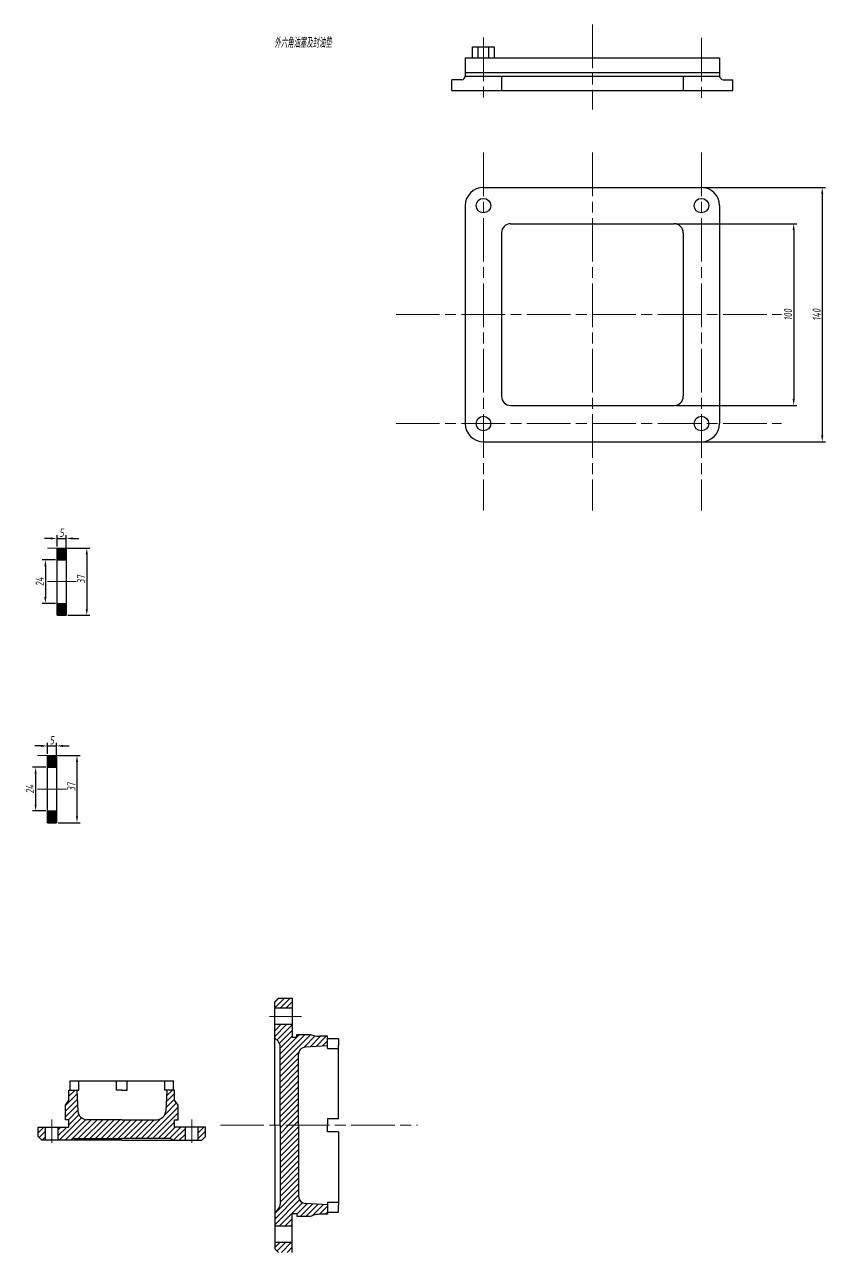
# Model space of a CAD drawing. Extents: x -500 to 7960, y -6170 to 1582.
# Drawn here: x 487 to 928, y -4844 to -4168 of the extents above; entities that cross this region are included whole.
import ezdxf

# ---------------------------------------------------------------- set-up
doc = ezdxf.new("R2010")
doc.units = 0
doc.linetypes.add('ACAD_ISO08W100', pattern=[36, 24, -3, 6, -3])
doc.layers.get('Defpoints').update_dxf_attribs({"linetype": 'CONTINUOUS'})
for name, color, linetype, lineweight in [('zhongxin', 1, 'ACAD_ISO08W100', 9), ('标注', 5, 'CONTINUOUS', 9), ('粗实线', 7, 'CONTINUOUS', 25), ('细实线 波浪线', 3, 'CONTINUOUS', 9)]:
    doc.layers.add(name, color=color, linetype=linetype, lineweight=lineweight)
doc.styles.get("Standard").update_dxf_attribs({"font": 'gbenor.shx', "width": 0.7, "oblique": 7, "height": 10, "bigfont": 'gbcbig.shx'})
doc.dimstyles.new('GB-35', dxfattribs={"dimtxt": 4.5, "dimasz": 3.5, "dimexe": 1.75, "dimexo": 0.875, "dimgap": 0.875, "dimtad": 1, "dimdsep": 46, "dimtxsty": 'Standard', "dimcen": 3.5, "dimadec": 0, "dimazin": 0, "dimtfac": 0.7, "dimtmove": 0, "dimatfit": 3, "dimfxl": 1, "dimtzin": 0, "dimarcsym": 0})
pattern_1 = [(45, (-453.9587, -4606.7236), (-1.571545, 1.571545), [])]

# ---------------------------------------------------------------- blocks, each defined once
blk = doc.blocks.new('*D74')
at = {"layer": 'Defpoints', "color": 0, "transparency": 16777216}
for p in [(504.62, -4570.87), (504.62, -4607.87), (515.9, -4607.87)]:
    blk.add_point(p, dxfattribs=at)
at = {"layer": '标注', "color": 0, "lineweight": -2, "transparency": 16777216}
for p, q in [((505.49, -4570.87), (517.65, -4570.87)), ((515.9, -4574.37), (515.9, -4604.37)), ((505.49, -4607.87), (517.65, -4607.87))]:
    blk.add_line(p, q, dxfattribs=at)
at = {"layer": '标注', "color": 0, "transparency": 16777216}
for points in [[(515.32, -4574.37), (516.48, -4574.37), (515.9, -4570.87)], [(515.32, -4604.37), (516.48, -4604.37), (515.9, -4607.87)]]:
    blk.add_solid(points, dxfattribs=at)
at = {"layer": '标注', "color": 0, "transparency": 16777216, "insert": (512.77, -4588.12), "char_height": 4.5, "attachment_point": 5, "rotation": 90}
blk.add_mtext('37', dxfattribs=at)
blk = doc.blocks.new('*D75')
at = {"layer": 'Defpoints', "color": 0, "transparency": 16777216}
for p in [(504.62, -4565.61), (499.62, -4570.87), (504.62, -4573.37)]:
    blk.add_point(p, dxfattribs=at)
at = {"layer": '标注', "color": 0, "lineweight": -2, "transparency": 16777216}
for p, q in [((496.12, -4565.61), (492.62, -4565.61)), ((499.62, -4570), (499.62, -4563.86)), ((499.62, -4565.61), (504.62, -4565.61)), ((504.62, -4572.5), (504.62, -4563.86)), ((508.12, -4565.61), (511.62, -4565.61))]:
    blk.add_line(p, q, dxfattribs=at)
at = {"layer": '标注', "color": 0, "transparency": 16777216}
for points in [[(496.12, -4565.02), (496.12, -4566.19), (499.62, -4565.61)], [(508.12, -4565.02), (508.12, -4566.19), (504.62, -4565.61)]]:
    blk.add_solid(points, dxfattribs=at)
at = {"layer": '标注', "color": 0, "transparency": 16777216, "insert": (502.12, -4562.48), "char_height": 4.5, "attachment_point": 5}
blk.add_mtext('5', dxfattribs=at)
blk = doc.blocks.new('*D76')
at = {"layer": 'Defpoints', "color": 0, "transparency": 16777216}
for p in [(499.62, -4577.37), (493.13, -4601.37), (499.62, -4601.37)]:
    blk.add_point(p, dxfattribs=at)
at = {"layer": '标注', "color": 0, "lineweight": -2, "transparency": 16777216}
for p, q in [((498.74, -4577.37), (491.38, -4577.37)), ((493.13, -4580.87), (493.13, -4597.87)), ((498.74, -4601.37), (491.38, -4601.37))]:
    blk.add_line(p, q, dxfattribs=at)
at = {"layer": '标注', "color": 0, "transparency": 16777216}
for points in [[(492.55, -4580.87), (493.72, -4580.87), (493.13, -4577.37)], [(492.55, -4597.87), (493.72, -4597.87), (493.13, -4601.37)]]:
    blk.add_solid(points, dxfattribs=at)
at = {"layer": '标注', "color": 0, "transparency": 16777216, "insert": (490.01, -4589.37), "char_height": 4.5, "attachment_point": 5, "rotation": 90}
blk.add_mtext('24', dxfattribs=at)
blk = doc.blocks.new('*D96')
at = {"layer": 'Defpoints', "color": 0, "transparency": 16777216}
for p in [(510, -4456.64), (510, -4493.64), (521.29, -4493.64)]:
    blk.add_point(p, dxfattribs=at)
at = {"layer": '标注', "color": 0, "lineweight": -2, "transparency": 16777216}
for p, q in [((510.88, -4456.64), (523.04, -4456.64)), ((521.29, -4460.14), (521.29, -4490.14)), ((510.88, -4493.64), (523.04, -4493.64))]:
    blk.add_line(p, q, dxfattribs=at)
at = {"layer": '标注', "color": 0, "transparency": 16777216}
for points in [[(520.7, -4460.14), (521.87, -4460.14), (521.29, -4456.64)], [(520.7, -4490.14), (521.87, -4490.14), (521.29, -4493.64)]]:
    blk.add_solid(points, dxfattribs=at)
at = {"layer": '标注', "color": 0, "transparency": 16777216, "insert": (518.16, -4473.89), "char_height": 4.5, "attachment_point": 5, "rotation": 90}
blk.add_mtext('37', dxfattribs=at)
blk = doc.blocks.new('*D97')
at = {"layer": 'Defpoints', "color": 0, "transparency": 16777216}
for p in [(510, -4451.38), (505, -4456.64), (510, -4459.14)]:
    blk.add_point(p, dxfattribs=at)
at = {"layer": '标注', "color": 0, "lineweight": -2, "transparency": 16777216}
for p, q in [((501.5, -4451.38), (498, -4451.38)), ((505, -4455.77), (505, -4449.63)), ((505, -4451.38), (510, -4451.38)), ((510, -4458.27), (510, -4449.63)), ((513.5, -4451.38), (517, -4451.38))]:
    blk.add_line(p, q, dxfattribs=at)
at = {"layer": '标注', "color": 0, "transparency": 16777216}
for points in [[(501.5, -4450.8), (501.5, -4451.96), (505, -4451.38)], [(513.5, -4450.8), (513.5, -4451.96), (510, -4451.38)]]:
    blk.add_solid(points, dxfattribs=at)
at = {"layer": '标注', "color": 0, "transparency": 16777216, "insert": (507.5, -4448.25), "char_height": 4.5, "attachment_point": 5}
blk.add_mtext('5', dxfattribs=at)
blk = doc.blocks.new('*D98')
at = {"layer": 'Defpoints', "color": 0, "transparency": 16777216}
for p in [(505, -4463.14), (498.52, -4487.14), (505, -4487.14)]:
    blk.add_point(p, dxfattribs=at)
at = {"layer": '标注', "color": 0, "lineweight": -2, "transparency": 16777216}
for p, q in [((504.13, -4463.14), (496.77, -4463.14)), ((498.52, -4466.64), (498.52, -4483.64)), ((504.13, -4487.14), (496.77, -4487.14))]:
    blk.add_line(p, q, dxfattribs=at)
at = {"layer": '标注', "color": 0, "transparency": 16777216}
for points in [[(497.94, -4466.64), (499.1, -4466.64), (498.52, -4463.14)], [(497.94, -4483.64), (499.1, -4483.64), (498.52, -4487.14)]]:
    blk.add_solid(points, dxfattribs=at)
at = {"layer": '标注', "color": 0, "transparency": 16777216, "insert": (495.4, -4475.14), "char_height": 4.5, "attachment_point": 5, "rotation": 90}
blk.add_mtext('24', dxfattribs=at)
blk = doc.blocks.new('*D185')
at = {"layer": 'Defpoints', "color": 0, "transparency": 16777216}
for p in [(859.57, -4258.11), (859.57, -4398.11), (926.05, -4398.11)]:
    blk.add_point(p, dxfattribs=at)
at = {"layer": '标注', "color": 0, "lineweight": -2, "transparency": 16777216}
for p, q in [((860.44, -4258.11), (927.8, -4258.11)), ((926.05, -4261.61), (926.05, -4394.61)), ((860.44, -4398.11), (927.8, -4398.11))]:
    blk.add_line(p, q, dxfattribs=at)
at = {"layer": '标注', "color": 0, "transparency": 16777216}
for points in [[(925.46, -4261.61), (926.63, -4261.61), (926.05, -4258.11)], [(925.46, -4394.61), (926.63, -4394.61), (926.05, -4398.11)]]:
    blk.add_solid(points, dxfattribs=at)
at = {"layer": '标注', "color": 0, "transparency": 16777216, "insert": (922.92, -4328.11), "char_height": 4.5, "attachment_point": 5, "rotation": 90}
blk.add_mtext('140', dxfattribs=at)
blk = doc.blocks.new('*D186')
at = {"layer": 'Defpoints', "color": 0, "transparency": 16777216}
for p in [(844.57, -4278.11), (844.57, -4378.11), (910.33, -4378.11)]:
    blk.add_point(p, dxfattribs=at)
at = {"layer": '标注', "color": 0, "lineweight": -2, "transparency": 16777216}
for p, q in [((845.44, -4278.11), (912.08, -4278.11)), ((910.33, -4281.61), (910.33, -4374.61)), ((845.44, -4378.11), (912.08, -4378.11))]:
    blk.add_line(p, q, dxfattribs=at)
at = {"layer": '标注', "color": 0, "transparency": 16777216}
for points in [[(909.75, -4281.61), (910.92, -4281.61), (910.33, -4278.11)], [(909.75, -4374.61), (910.92, -4374.61), (910.33, -4378.11)]]:
    blk.add_solid(points, dxfattribs=at)
at = {"layer": '标注', "color": 0, "transparency": 16777216, "insert": (907.21, -4328.11), "char_height": 4.5, "attachment_point": 5, "rotation": 90}
blk.add_mtext('100', dxfattribs=at)

msp = doc.modelspace()

# ---------------------------------------------------------------- hatches: boundary and pattern name
at = {"layer": '细实线 波浪线'}
h = msp.add_hatch(dxfattribs=at)
h.set_pattern_fill('ANSI37', color=256, scale=0.2, angle=90)
h.set_pattern_definition([(135, (-2238.6209, -4787.1652), (-0.4490128, -0.4490128), []), (225, (-2238.6209, -4787.1652), (0.4490128, -0.4490128), [])])
h.paths.add_polyline_path([(510.051, -4456.644), (505.051, -4456.644), (505.004, -4463.144), (510.004, -4463.144)])
h.paths.add_polyline_path([(510.004, -4487.144), (505.004, -4487.144), (505.004, -4493.644), (510.004, -4493.644)])
h = msp.add_hatch(dxfattribs=at)
h.set_pattern_fill('ANSI37', color=256, scale=0.2, angle=90)
h.set_pattern_definition([(135, (-2244.0073, -4901.3935), (-0.4490128, -0.4490128), []), (225, (-2244.0073, -4901.3935), (0.4490128, -0.4490128), [])])
h.paths.add_polyline_path([(504.665, -4570.872), (499.665, -4570.872), (499.618, -4577.372), (504.618, -4577.372)])
h.paths.add_polyline_path([(504.618, -4601.372), (499.618, -4601.372), (499.618, -4607.872), (504.618, -4607.872)])
h = msp.add_hatch(dxfattribs=at)
h.set_pattern_fill('ANSI31', color=256, scale=0.7)
h.set_pattern_definition(pattern_1)
h.paths.add_polyline_path([(626.735, -4704.5), (624.735, -4706.5), (624.735, -4710), (634.335, -4710), (634.335, -4704.5)])
h.paths.add_polyline_path([(627.735, -4774.5), (637.875, -4774.5), (637.875, -4735.399, -0.3996556), (641.675, -4731.404), (653.773, -4730.8), (653.773, -4725.5), (649.471, -4725.5, -0.0713178), (646.1, -4725.016), (644.335, -4724.5), (636.87, -4724.5), (636.87, -4725.997), (634.335, -4725.997), (634.335, -4719), (624.735, -4719), (624.735, -4726.5), (626.529, -4728.251, -0.2020351), (627.735, -4731.113)])
h = msp.add_hatch(dxfattribs=at)
h.set_pattern_fill('ANSI31', color=256, scale=0.7)
h.set_pattern_definition([(45, (-731.5755, -4826.0896), (-1.571545, 1.571545), [])])
h.paths.add_polyline_path([(540.562, -4771.393), (521.384, -4771.393, -0.3996556), (516.391, -4766.642), (515.812, -4755.064), (511.497, -4755.064), (511.497, -4760.613), (509.562, -4763.393), (509.562, -4771.393), (511.497, -4771.393), (511.497, -4775.502), (505.562, -4775.502), (505.562, -4782.702), (512.562, -4782.702), (512.82, -4782.401, -0.2189958), (514.339, -4781.702), (540.562, -4781.702)])
h.paths.add_polyline_path([(575.562, -4775.502), (569.626, -4775.502), (569.626, -4771.393), (571.562, -4771.393), (571.562, -4763.393), (569.626, -4760.613), (569.626, -4755.064), (565.312, -4755.064), (564.733, -4766.642, -0.3996556), (559.739, -4771.393), (540.562, -4771.393), (540.562, -4781.702), (566.785, -4781.702, -0.2189958), (568.304, -4782.401), (568.562, -4782.702), (575.562, -4782.702)])
h.paths.add_polyline_path([(586.562, -4775.502), (582.562, -4775.502), (582.562, -4782.702), (584.562, -4782.702), (586.562, -4780.702)])
h.paths.add_polyline_path([(498.562, -4775.502), (494.562, -4775.502), (494.562, -4780.702), (496.562, -4782.702), (498.562, -4782.702)])
h = msp.add_hatch(dxfattribs=at)
h.set_pattern_fill('ANSI31', color=256, scale=0.7)
h.set_pattern_definition(pattern_1)
h.paths.add_polyline_path([(634.335, -4844.5), (626.735, -4844.5), (624.735, -4842.5), (624.735, -4839), (634.335, -4839)])
h.paths.add_polyline_path([(637.875, -4813.6, 0.3996556), (641.675, -4817.595), (653.773, -4818.2), (653.773, -4823.5), (649.471, -4823.5, 0.0713178), (646.1, -4823.983), (644.335, -4824.5), (636.87, -4824.5), (636.87, -4823.002), (634.335, -4823.002), (634.335, -4830), (624.735, -4830), (624.735, -4822.5), (626.529, -4820.748, 0.2020351), (627.735, -4817.886), (627.735, -4774.5), (637.875, -4774.5)])

# ---------------------------------------------------------------- linework, layer by layer
at = {"layer": 'zhongxin'}
for p, q in [((799.569, -4168.421), (799.569, -4215.176)), ((739.569, -4175.553), (739.569, -4209.307)), ((859.569, -4175.737), (859.569, -4209.307)), ((739.569, -4238.95), (739.569, -4435.986)), ((799.569, -4238.95), (799.569, -4435.986)), ((859.569, -4238.95), (859.569, -4435.986)), ((691.473, -4328.114), (903.611, -4328.114)), ((691.473, -4388.114), (903.611, -4388.114)), ((499.618, -4456.644), (515.485, -4456.644)), ((499.618, -4475.144), (515.485, -4475.144)), ((494.232, -4570.872), (510.099, -4570.872)), ((494.232, -4589.372), (510.099, -4589.372)), ((621.804, -4714.5), (639.472, -4714.5)), ((502.062, -4784.172), (502.062, -4771.233)), ((579.062, -4784.172), (579.062, -4771.233)), ((594.823, -4774.5), (703.327, -4774.5))]:
    msp.add_line(p, q, dxfattribs=at)
at = {"layer": '粗实线'}
for p, q in [((733.569, -4180.777), (745.569, -4180.777)), ((733.569, -4186.777), (733.569, -4180.777)), ((736.569, -4180.777), (736.569, -4186.777)), ((742.569, -4186.777), (742.569, -4180.777)), ((745.569, -4180.777), (745.569, -4186.777)), ((729.569, -4186.777), (869.569, -4186.777)), ((729.569, -4186.777), (729.569, -4196.777)), ((869.569, -4186.777), (869.569, -4196.777)), ((729.569, -4194.777), (869.569, -4194.777)), ((729.569, -4196.777), (869.569, -4196.777)), ((749.569, -4196.777), (749.569, -4204.777)), ((849.569, -4196.777), (849.569, -4204.777)), ((722.239, -4204.777), (722.239, -4198.777)), ((727.569, -4198.777), (722.239, -4198.777)), ((722.239, -4204.777), (876.899, -4204.777)), ((871.569, -4198.777), (876.899, -4198.777)), ((876.899, -4204.777), (876.899, -4198.777)), ((739.569, -4258.114), (859.569, -4258.114)), ((739.569, -4258.114), (859.569, -4258.114)), ((729.569, -4268.114), (729.569, -4388.114)), ((869.569, -4268.114), (869.569, -4388.114)), ((754.569, -4278.114), (844.569, -4278.114)), ((749.569, -4283.114), (749.569, -4373.114)), ((849.569, -4283.114), (849.569, -4373.114)), ((754.569, -4378.114), (844.569, -4378.114)), ((739.569, -4398.114), (859.569, -4398.114)), ((505.004, -4493.644), (505.004, -4456.644)), ((505.004, -4456.644), (510.004, -4456.644)), ((510.004, -4456.644), (510.004, -4493.644)), ((505.004, -4463.144), (510.004, -4463.144)), ((505.004, -4487.144), (510.004, -4487.144)), ((505.004, -4493.644), (510.004, -4493.644)), ((499.618, -4607.872), (499.618, -4570.872)), ((499.618, -4570.872), (504.618, -4570.872)), ((504.618, -4570.872), (504.618, -4607.872)), ((499.618, -4577.372), (504.618, -4577.372)), ((499.618, -4601.372), (504.618, -4601.372)), ((499.618, -4607.872), (504.618, -4607.872)), ((624.735, -4706.5), (626.735, -4704.5)), ((626.735, -4704.5), (634.335, -4704.5)), ((634.335, -4704.5), (634.335, -4725.997)), ((624.735, -4774.5), (624.735, -4706.5)), ((634.335, -4710), (624.735, -4710)), ((634.335, -4719), (624.735, -4719)), ((636.87, -4725.997), (636.87, -4724.5)), ((636.87, -4724.5), (644.335, -4724.5)), ((644.335, -4724.5), (646.1, -4725.016)), ((653.773, -4725.5), (649.471, -4725.5)), ((653.773, -4732.217), (653.773, -4725.5)), ((624.735, -4726.5), (626.529, -4728.251)), ((627.735, -4774.5), (627.735, -4731.113)), ((634.335, -4725.997), (636.87, -4725.997)), ((653.773, -4730.8), (641.675, -4731.404)), ((653.773, -4726.663), (659.773, -4726.663)), ((653.773, -4732.217), (659.773, -4732.217)), ((659.773, -4726.663), (659.773, -4730.5)), ((659.773, -4770.973), (659.773, -4730.5)), ((637.875, -4774.5), (637.875, -4735.399)), ((512.074, -4755.064), (512.074, -4750.064)), ((512.074, -4750.064), (569.05, -4750.064)), ((516.844, -4755.064), (516.844, -4750.064)), ((537.562, -4755.064), (537.562, -4750.064)), ((543.562, -4755.064), (543.562, -4750.064)), ((564.279, -4755.064), (564.279, -4750.064)), ((569.05, -4755.064), (569.05, -4750.064)), ((511.497, -4760.613), (511.497, -4755.064)), ((511.497, -4755.064), (516.844, -4755.064)), ((515.812, -4755.064), (516.391, -4766.642)), ((540.562, -4755.064), (537.562, -4755.064)), ((540.562, -4755.064), (543.562, -4755.064)), ((569.626, -4755.064), (564.279, -4755.064)), ((565.312, -4755.064), (564.733, -4766.642)), ((569.626, -4760.613), (569.626, -4755.064)), ((509.562, -4763.393), (511.497, -4760.613)), ((509.562, -4771.393), (509.562, -4763.393)), ((571.562, -4763.393), (569.626, -4760.613)), ((571.562, -4771.393), (571.562, -4763.393)), ((511.497, -4771.393), (509.562, -4771.393)), ((511.497, -4775.502), (511.497, -4771.393)), ((540.562, -4771.393), (521.384, -4771.393)), ((540.562, -4771.393), (559.739, -4771.393)), ((569.626, -4775.502), (569.626, -4771.393)), ((569.626, -4771.393), (571.562, -4771.393)), ((659.773, -4770.973), (653.773, -4770.973)), ((653.773, -4770.973), (653.773, -4774.5)), ((494.562, -4780.702), (494.562, -4775.502)), ((494.562, -4775.502), (511.497, -4775.502)), ((498.562, -4782.702), (498.562, -4775.502)), ((505.562, -4782.702), (505.562, -4775.502)), ((586.562, -4775.502), (569.626, -4775.502)), ((575.562, -4782.702), (575.562, -4775.502)), ((582.562, -4782.702), (582.562, -4775.502)), ((586.562, -4780.702), (586.562, -4775.502)), ((624.735, -4774.5), (624.735, -4842.5)), ((627.735, -4774.5), (627.735, -4817.886)), ((637.875, -4774.5), (637.875, -4813.6)), ((653.773, -4778.026), (653.773, -4774.5)), ((659.773, -4778.026), (653.773, -4778.026)), ((659.773, -4778.026), (659.773, -4818.5)), ((496.562, -4782.702), (494.562, -4780.702)), ((540.562, -4782.702), (496.562, -4782.702)), ((512.562, -4782.702), (512.82, -4782.401)), ((514.339, -4781.702), (540.562, -4781.702)), ((566.785, -4781.702), (540.562, -4781.702)), ((540.562, -4782.702), (584.562, -4782.702)), ((568.562, -4782.702), (568.304, -4782.401)), ((584.562, -4782.702), (586.562, -4780.702)), ((653.773, -4818.2), (641.675, -4817.595)), ((653.773, -4816.782), (659.773, -4816.782)), ((653.773, -4816.782), (653.773, -4823.5)), ((659.773, -4822.337), (659.773, -4818.5)), ((624.735, -4822.5), (626.529, -4820.748)), ((634.335, -4844.5), (634.335, -4823.002)), ((634.335, -4823.002), (636.87, -4823.002)), ((636.87, -4823.002), (636.87, -4824.5)), ((636.87, -4824.5), (644.335, -4824.5)), ((644.335, -4824.5), (646.1, -4823.983)), ((653.773, -4823.5), (649.471, -4823.5)), ((653.773, -4822.337), (659.773, -4822.337)), ((634.335, -4830), (624.735, -4830)), ((634.335, -4839), (624.735, -4839)), ((624.735, -4842.5), (626.735, -4844.5))]:
    msp.add_line(p, q, dxfattribs=at)
for centre in [(739.569, -4268.114), (859.569, -4268.114), (739.569, -4388.114), (859.569, -4388.114)]:
    msp.add_circle(centre, 4, dxfattribs=at)
for centre, radius, start, end in [((727.569, -4196.777), 2, 270, 0), ((871.569, -4196.777), 2, 180, 270), ((739.569, -4268.114), 10, 90, 180), ((859.569, -4268.114), 10, 0, 90), ((754.569, -4283.114), 5, 90, 180), ((844.569, -4283.114), 5, 0, 90), ((754.569, -4373.114), 5, 180, 270), ((844.569, -4373.114), 5, 270, 0), ((739.569, -4388.114), 10, 180, 270), ((859.569, -4388.114), 10, 270, 0), ((649.471, -4713.5), 12, 253.682786, 270), ((623.735, -4731.113), 4, 0, 45.688024), ((641.875, -4735.399), 4, 92.862405, 180), ((521.384, -4766.393), 5, 182.862405, 270), ((559.739, -4766.393), 5, 270, 357.137595), ((514.339, -4783.702), 2, 90, 139.410105), ((566.785, -4783.702), 2, 40.589895, 90), ((641.875, -4813.6), 4, 180, 267.137595), ((623.735, -4817.886), 4, 314.311976, 0), ((649.471, -4835.5), 12, 90, 106.317214)]:
    msp.add_arc(centre, radius, start, end, dxfattribs=at)

# ---------------------------------------------------------------- texts
at = {"layer": '标注', "insert": (624.627, -4176.145), "char_height": 5, "attachment_point": 1}
msp.add_mtext_dynamic_manual_height_columns('外六角油塞及封油垫', width=307.70794, gutter_width=12.5, heights=[0], dxfattribs=at)

# ---------------------------------------------------------------- dimensions: what is measured, and where the dimension line sits
at = {"layer": '标注'}
for base, p1, p2, picture, middle in [((926.047, -4398.114), (859.569, -4258.114), (859.569, -4398.114), '*D185', (922.922, -4328.114)), ((910.335, -4378.114), (844.569, -4278.114), (844.569, -4378.114), '*D186', (907.21, -4328.114)), ((498.521, -4487.144), (505.004, -4463.144), (505.004, -4487.144), '*D98', (495.396, -4475.144)), ((493.135, -4601.372), (499.618, -4577.372), (499.618, -4601.372), '*D76', (490.01, -4589.372))]:
    dim = msp.add_linear_dim(base=base, p1=p1, p2=p2, angle=90, dimstyle='GB-35', dxfattribs=at)
    dim.commit()
    dim.dimension.update_dxf_attribs({"geometry": picture, "text_midpoint": middle})
for base, p1, p2, picture, middle in [((510.004, -4451.379), (505.004, -4456.644), (510.004, -4459.144), '*D97', (507.504, -4448.254)), ((504.618, -4565.608), (499.618, -4570.872), (504.618, -4573.372), '*D75', (502.118, -4562.483))]:
    dim = msp.add_linear_dim(base=base, p1=p1, p2=p2, dimstyle='GB-35', dxfattribs=at)
    dim.commit()
    dim.dimension.update_dxf_attribs({"geometry": picture, "text_midpoint": middle})
for base, p1, p2, picture, middle in [((521.286, -4493.644), (510.004, -4456.644), (510.004, -4493.644), '*D96', (521.286, -4473.894)), ((515.9, -4607.872), (504.618, -4570.872), (504.618, -4607.872), '*D74', (515.9, -4588.122))]:
    dim = msp.add_linear_dim(base=base, p1=p1, p2=p2, angle=90, dimstyle='GB-35', dxfattribs=at)
    dim.commit()
    dim.dimension.update_dxf_attribs({"geometry": picture, "text_midpoint": middle, "dimtype": 160})

doc.saveas('drawing.dxf')
